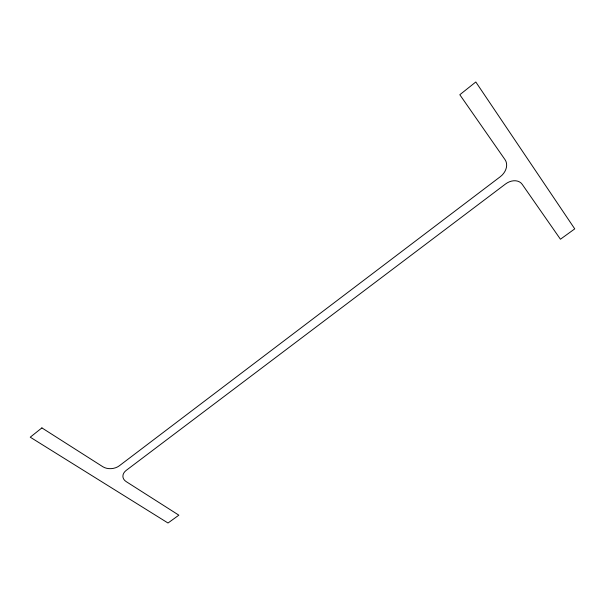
<?xml version="1.0" encoding="UTF-8"?>
<svg xmlns="http://www.w3.org/2000/svg" width="605" height="605" viewBox="0 0 605 605"><rect width="100%" height="100%" fill="white"/><g stroke="black" fill="none" stroke-linecap="round" stroke-linejoin="round"><path stroke-width="0.91" d="M41.896 427.901L30.25 437.188L168.008 523.015L178.853 515.173L126.195 481.618A11.457 7.933 -7.5 0 1 126.301 470.312L505.508 184.011A13.37 10.194 -38.9 0 1 522.206 184.328L560.434 239.225L574.75 228.879L475.81 81.985L459.815 94.735L505.062 159.712A13.711 10.701 -40.3 0 1 500.297 176.705L119.321 465.789A11.752 8.243 -6 0 1 102.827 466.727L41.896 427.901"/></g></svg>
